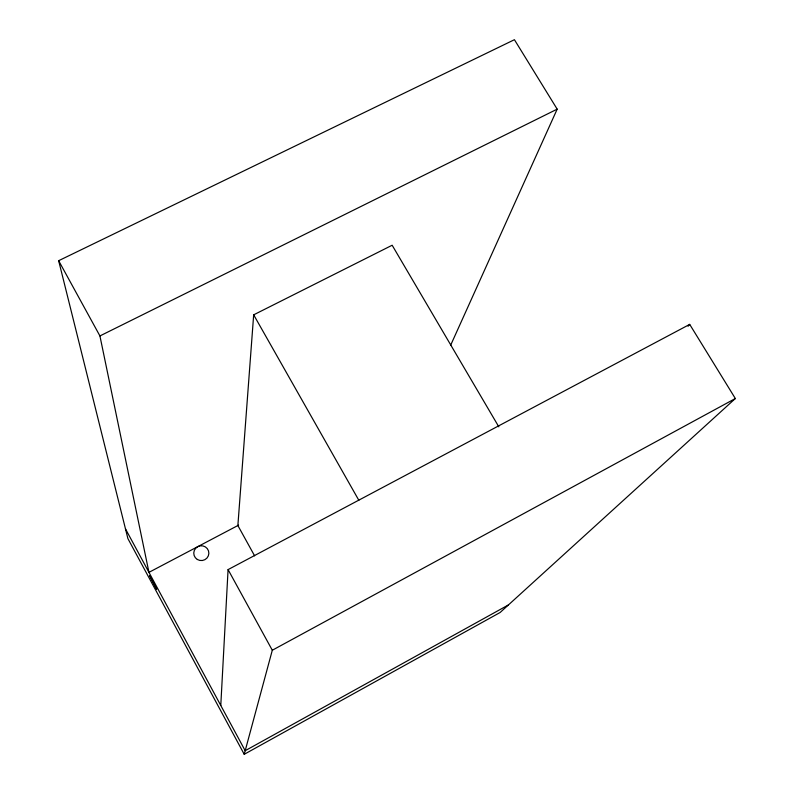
<?xml version="1.0" encoding="UTF-8"?>
<svg xmlns="http://www.w3.org/2000/svg" width="794" height="794" viewBox="0 0 794 794"><rect width="100%" height="100%" fill="white"/><g stroke="black" fill="none" stroke-linecap="round" stroke-linejoin="round"><path stroke-width="1.19" d="M220.782 705.469L228.077 569.606L689.698 324.379L735.343 398.528L500.121 612.492L244.224 754.3L127.903 538.61L58.657 260.7L514.423 39.7L557.18 109.145L450.565 345.43M498.821 426.835L392.157 245.237L253.673 314.831L237.872 525.529L254.616 555.85M244.224 754.3L272.302 650.246L228.077 569.606M688.07 326.245L689.698 324.379M508.458 604.909L245.187 750.707L125.462 528.824M272.302 650.246L735.343 398.528M238.607 525.142L148.954 572.355L99.925 335.941L58.657 260.7M99.925 335.941L557.18 109.145M253.673 314.831L358.819 500.25M149.748 575.868L156.656 589.069L149.748 575.868M197.319 559.472A7.553 7.404 -6.1 0 0 208.862 553.368A7.553 7.404 -6.1 0 0 197.746 546.659A7.553 7.404 -6.1 0 0 197.319 559.472"/></g></svg>
